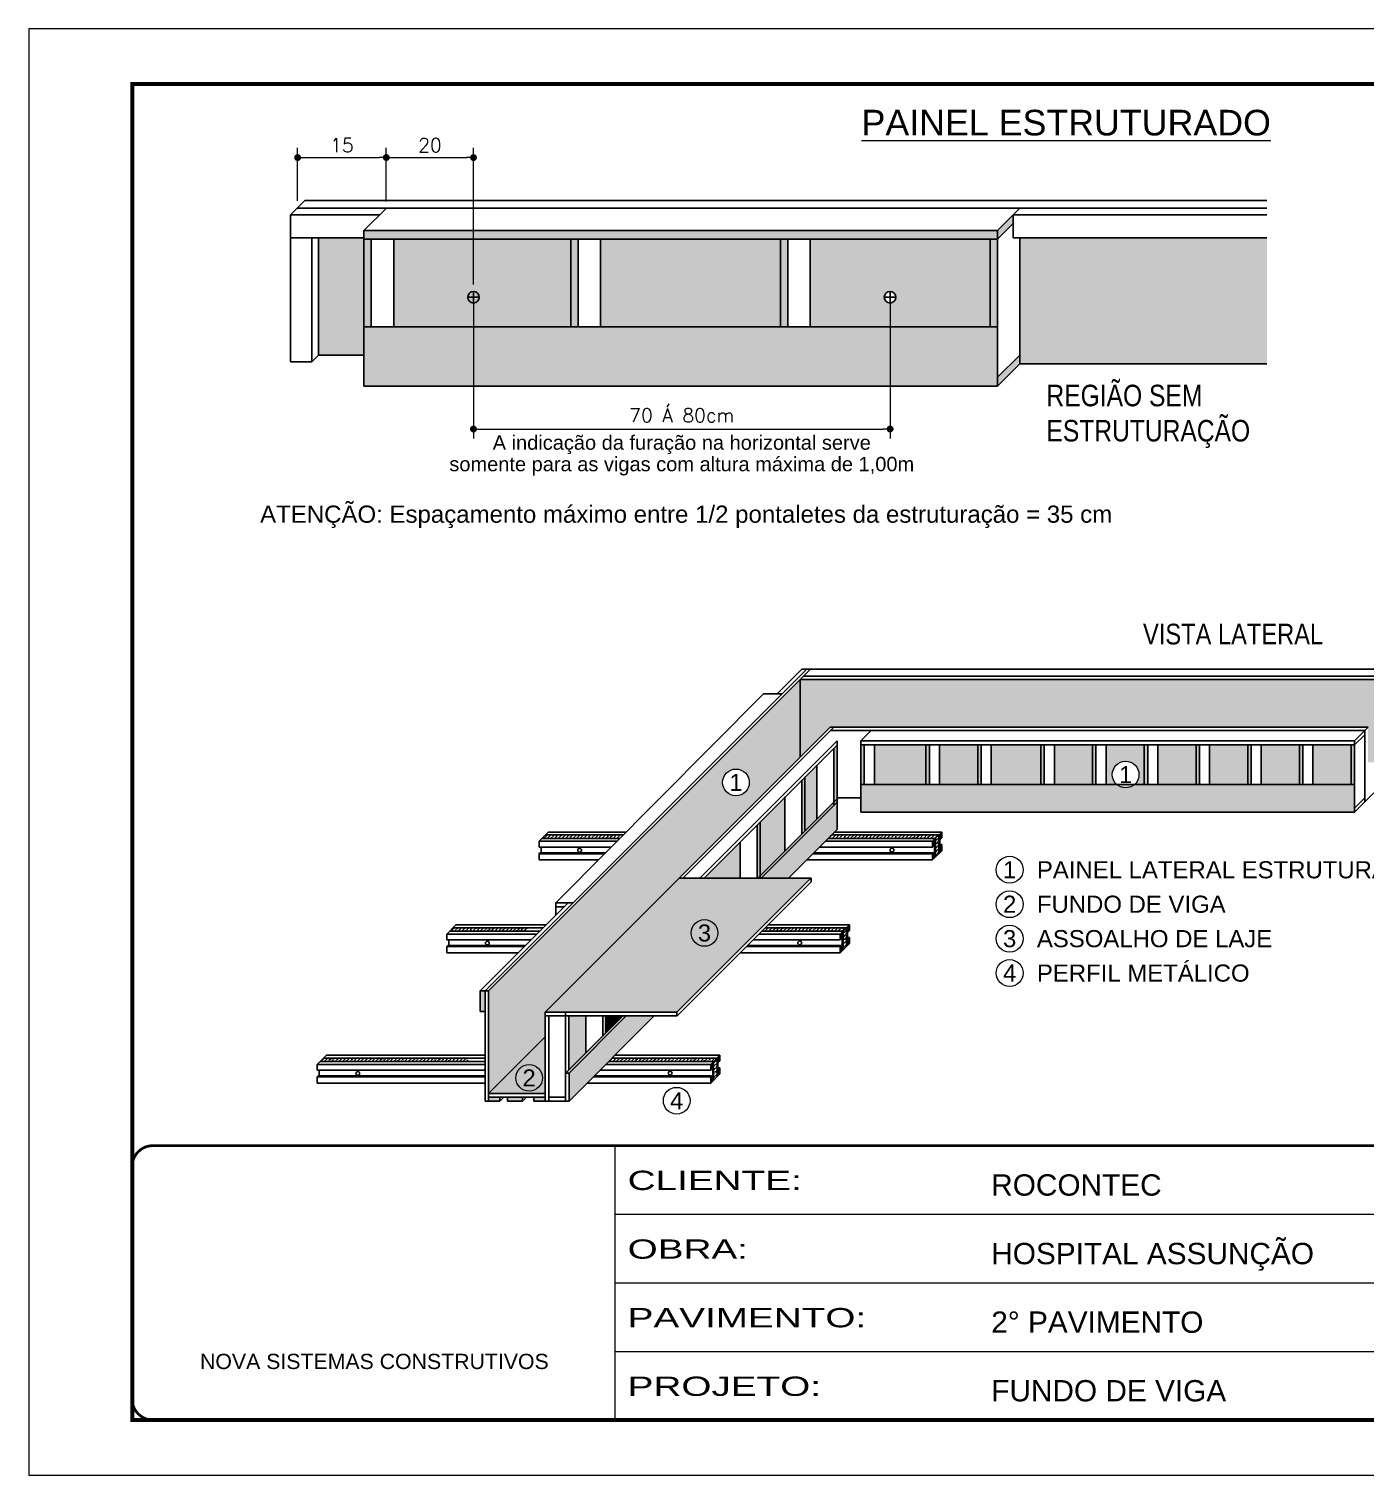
# Model space of a CAD drawing. Extents: x 567194 to 573448, y 6745 to 10093.
# Drawn here: x 571949 to 572919, y 9043 to 10093 of the extents above; entities that cross this region are included whole.
import ezdxf
from ezdxf.enums import TextEntityAlignment as Align

# ---------------------------------------------------------------- set-up
doc = ezdxf.new("R2010")
doc.units = 0
doc.linetypes.add('CONTINUO', pattern=[0])
doc.linetypes.add('DASHED', pattern=[0.75, 0.5, -0.25])
doc.layers.get('0').update_dxf_attribs({"linetype": 'CONTINUOUS'})
doc.layers.get('DEFPOINTS').update_dxf_attribs({"linetype": 'CONTINUOUS'})
for name, color, linetype, lineweight in [('CARIMBO', 255, 'CONTINUOUS', 9), ('Demarcação 1', 251, 'CONTINUOUS', 9), ('Folhas', 255, 'CONTINUOUS', 9), ('SARRAFO DE PRESSAO', 251, 'DASHED', 9)]:
    doc.layers.add(name, color=color, linetype=linetype, lineweight=lineweight)
doc.layers.add('COTA', color=241, linetype='CONTINUOUS')
doc.layers.add('Demarcação 2', color=7, linetype='CONTINUOUS', lineweight=9, true_color=0xe0e0e0)
doc.styles.add('ARIAL', font='arial.ttf')
doc.styles.add('CESAR1', font='arial.ttf', dxfattribs={"oblique": 15})
doc.styles.get("Standard").update_dxf_attribs({"font": 'ROMANS.SHX'})
doc.styles.add('Tecnologia', font='')
doc.styles.add('texto', font='ARIALN.TTF')
doc.styles.get('Tecnologia').set_extended_font_data('Forgotten Futurist')
doc.dimstyles.new('1x', dxfattribs={"dimtxt": 10, "dimasz": 5, "dimexe": 7, "dimexo": 5, "dimgap": 4, "dimtad": 1, "dimdec": 1, "dimdsep": 46, "dimtxsty": 'Standard', "dimblk": 'DOT', "dimcen": 0.09, "dimclrd": 4, "dimclre": 4, "dimclrt": 2, "dimadec": 0, "dimazin": 2, "dimtfac": 1, "dimtdec": 1, "dimtmove": 0, "dimatfit": 3, "dimldrblk": 'DOT', "dimfxl": 1, "dimtolj": 1, "dimtzin": 0, "dimlwd": 9, "dimlwe": 9, "dimarcsym": 0})
pattern_1 = [(45, (569741.7129, 57731.8882), (0.99436891, 3.64601934), [4.6875, -0.9375, 0, -0.9375])]

# ---------------------------------------------------------------- blocks, each defined once
blk = doc.blocks.new('9999999999')
at = {"color": 30, "linetype": 'CONTINUO'}
for p, q in [((98564.6, 34230.2), (98564.6, 34429.4)), ((98564.6, 34379.6), (99584, 34379.6)), ((98564.6, 34329.8), (99488, 34329.8)), ((98564.6, 34280), (99488, 34280))]:
    blk.add_line(p, q, dxfattribs=at)
at = {"color": 30, "linetype": 'CONTINUO', "const_width": 2}
blk.add_lwpolyline([(99584, 34230.2), (99584, 34414.4, 0.414214), (99569, 34429.4), (98229, 34429.4, 0.414214), (98214, 34414.4), (98214, 34245.2, 0.414214), (98229, 34230.2), (99584, 34230.2)], format="xyb", dxfattribs=at)
at = {"layer": 'Folhas'}
blk.add_lwpolyline([(98139, 34190.2), (99624, 34190.2), (99624, 35240.2), (98139, 35240.2)], close=True, dxfattribs=at)
at = {"layer": 'Folhas', "color": 30, "const_width": 3}
blk.add_lwpolyline([(98214, 34230.2), (99584, 34230.2), (99584, 35200.2), (98214, 35200.2)], close=True, dxfattribs=at)
at = {"color": 7, "linetype": 'Continuous', "ltscale": 5, "style": 'ARIAL'}
for s, height, p in [('ROCONTEC', 15.48, (98837.7, 34393.1)), ('HOSPITAL ASSUNÇÃO', 15.483, (98837.7, 34343.3)), ('2° PAVIMENTO', 15.483, (98837.7, 34293.5)), ('NOVA SISTEMAS CONSTRUTIVOS', 11.059, (98263.2, 34267.2)), ('FUNDO DE VIGA', 15.483, (98837.7, 34243.7))]:
    blk.add_text(s, height=height, dxfattribs=at).set_placement(p)
at = {"layer": 'Folhas', "color": 7, "style": 'Tecnologia', "width": 1.5}
for s, p in [('CLIENTE:', (98573.7, 34397.2)), ('OBRA:', (98573.7, 34347.3)), ('PAVIMENTO:', (98573.7, 34297.5)), ('PROJETO:', (98573.7, 34247.7))]:
    blk.add_text(s, height=14, dxfattribs=at).set_placement(p)
blk = doc.blocks.new('_Dot')
at = {"color": 0, "linetype": 'ByBlock', "lineweight": -2}
blk.add_line((-0.5, 0), (-1, 0), dxfattribs=at)
at = {"color": 0, "linetype": 'ByBlock', "const_width": 0.5}
blk.add_lwpolyline([(-0.25, 0, 1), (0.25, 0, 1)], format="xyb", close=True, dxfattribs=at)
blk = doc.blocks.new('*D9')
at = {"layer": 'COTA', "color": 4, "lineweight": 9, "transparency": 16777216}
for p, q in [((572144.3, 9967.8), (572144.3, 10006.2)), ((572149.3, 9999.2), (572203.7, 9999.2)), ((572208.7, 9967.4), (572208.7, 10006.2))]:
    blk.add_line(p, q, dxfattribs=at)
at = {"layer": 'DEFPOINTS', "color": 0, "transparency": 16777216}
for p in [(572208.7, 9999.2), (572144.3, 9962.8), (572208.7, 9962.4)]:
    blk.add_point(p, dxfattribs=at)
at = {"layer": 'COTA', "color": 4, "lineweight": 9, "transparency": 16777216, "xscale": 5, "yscale": 5, "zscale": 5, "rotation": 180}
blk.add_blockref('_Dot', (572144.3, 9999.2), dxfattribs=at)
at = {"layer": 'COTA', "color": 4, "lineweight": 9, "transparency": 16777216, "xscale": 5, "yscale": 5, "zscale": 5}
blk.add_blockref('_Dot', (572208.7, 9999.2), dxfattribs=at)
at = {"layer": 'COTA', "color": 2, "transparency": 16777216, "insert": (572176.5, 10008.2), "char_height": 10, "attachment_point": 5}
blk.add_mtext('\\A1;15', dxfattribs=at)
blk = doc.blocks.new('*D10')
at = {"layer": 'COTA', "color": 4, "lineweight": 9, "transparency": 16777216}
for p, q in [((572208.7, 9967.4), (572208.7, 10006.2)), ((572213.7, 9999.2), (572267, 9999.2)), ((572272, 9907), (572272, 10006.2))]:
    blk.add_line(p, q, dxfattribs=at)
at = {"layer": 'DEFPOINTS', "color": 0, "transparency": 16777216}
for p in [(572272, 9999.2), (572208.7, 9962.4), (572272, 9902)]:
    blk.add_point(p, dxfattribs=at)
at = {"layer": 'COTA', "color": 4, "lineweight": 9, "transparency": 16777216, "xscale": 5, "yscale": 5, "zscale": 5, "rotation": 180}
blk.add_blockref('_Dot', (572208.7, 9999.2), dxfattribs=at)
at = {"layer": 'COTA', "color": 4, "lineweight": 9, "transparency": 16777216, "xscale": 5, "yscale": 5, "zscale": 5}
blk.add_blockref('_Dot', (572272, 9999.2), dxfattribs=at)
at = {"layer": 'COTA', "color": 2, "transparency": 16777216, "insert": (572240.4, 10008.2), "char_height": 10, "attachment_point": 5}
blk.add_mtext('\\A1;20', dxfattribs=at)
blk = doc.blocks.new('*D11')
at = {"layer": 'COTA', "color": 4, "lineweight": 9, "transparency": 16777216}
for p, q in [((572272, 9897), (572272, 9795.1)), ((572574.5, 9897), (572574.5, 9795.1)), ((572277, 9802.1), (572569.5, 9802.1))]:
    blk.add_line(p, q, dxfattribs=at)
at = {"layer": 'DEFPOINTS', "color": 0, "transparency": 16777216}
for p in [(572272, 9902), (572574.5, 9902), (572574.5, 9802.1)]:
    blk.add_point(p, dxfattribs=at)
at = {"layer": 'COTA', "color": 4, "lineweight": 9, "transparency": 16777216, "xscale": 5, "yscale": 5, "zscale": 5, "rotation": 180}
blk.add_blockref('_Dot', (572272, 9802.1), dxfattribs=at)
at = {"layer": 'COTA', "color": 4, "lineweight": 9, "transparency": 16777216, "xscale": 5, "yscale": 5, "zscale": 5}
blk.add_blockref('_Dot', (572574.5, 9802.1), dxfattribs=at)
at = {"layer": 'COTA', "color": 2, "transparency": 16777216, "insert": (572423.2, 9812.1), "char_height": 10, "attachment_point": 5}
blk.add_mtext('\\A1;70 Á 80cm', dxfattribs=at)

msp = doc.modelspace()

# ---------------------------------------------------------------- hatches: boundary and pattern name
for points in [[(572663.9, 9951.22), (572663.9, 9957.59), (572652.55, 9946.34), (572652.55, 9939.96)], [(572494.95, 9876.25), (572500.28, 9876.25), (572500.28, 9939.96), (572494.95, 9939.96)], [(572280.41, 9394.08), (572276.75, 9394.08), (572276.75, 9379.22), (572280.41, 9379.22)]]:
    msp.add_hatch(color=256).paths.add_polyline_path(points)
at = {"linetype": 'ByBlock', "ltscale": 2}
for points in [[(572652.55, 9946.34), (572192.5, 9946.34), (572192.5, 9939.96), (572652.55, 9939.96)], [(572192.38, 9876.25), (572197.71, 9876.25), (572197.71, 9939.85), (572192.39, 9939.85)], [(572342.57, 9876.25), (572347.89, 9876.25), (572347.89, 9939.85), (572342.57, 9939.85)], [(572533.52, 9528.76), (572535.87, 9531.11), (572535.87, 9572.55), (572533.52, 9570.2)], [(572553.17, 9543.99), (572555.61, 9543.99), (572555.61, 9572.71), (572553.17, 9572.71)], [(572600.44, 9543.99), (572602.88, 9543.99), (572602.88, 9572.71), (572600.44, 9572.71)], [(572637.98, 9543.99), (572640.42, 9543.99), (572640.42, 9572.71), (572637.98, 9572.71)], [(572683.91, 9543.99), (572686.35, 9543.99), (572686.35, 9572.71), (572683.91, 9572.71)], [(572721.44, 9543.99), (572723.88, 9543.99), (572723.88, 9572.71), (572721.44, 9572.71)], [(572758.98, 9543.99), (572761.42, 9543.99), (572761.42, 9572.71), (572758.98, 9572.71)], [(572796.51, 9543.99), (572798.95, 9543.99), (572798.95, 9572.71), (572796.51, 9572.71)], [(572834.04, 9543.99), (572836.48, 9543.99), (572836.48, 9572.71), (572834.04, 9572.71)], [(572871.58, 9543.99), (572874.02, 9543.99), (572874.02, 9572.71), (572871.58, 9572.71)], [(572909.11, 9543.99), (572911.55, 9543.99), (572911.55, 9572.71), (572909.11, 9572.71)], [(572510.18, 9507.9), (572512.53, 9510.25), (572512.53, 9549.54), (572510.18, 9547.19)], [(572533.62, 9528.86), (572533.62, 9531.34), (572480.23, 9477.95), (572480.23, 9476.06), (572480.82, 9476.06)], [(572480.12, 9516.8), (572477.77, 9514.45), (572477.77, 9475.95), (572480.12, 9475.95)], [(572382.96, 9375.93), (572380.39, 9375.93), (572338.93, 9334.47), (572341.5, 9334.47)], [(572365.75, 9361.28), (572368.1, 9363.64), (572368.1, 9375.82), (572365.75, 9375.82)]]:
    msp.add_hatch(color=256, dxfattribs=at).paths.add_polyline_path(points)
h = msp.add_hatch(color=256)
h.paths.add_polyline_path([(572652.55, 9839.71), (572652.55, 9833.33), (572668.78, 9849.42), (572668.78, 9855.8)])
h.paths.add_polyline_path([(572647.23, 9876.25), (572652.55, 9876.25), (572652.55, 9939.96), (572647.23, 9939.96)])
at = {"linetype": 'Continuous', "ltscale": 1.5}
h = msp.add_hatch(dxfattribs=at)
h.set_pattern_fill('ANSI36', color=256, scale=15, style=0)
h.set_pattern_definition(pattern_1)
h.paths.add_polyline_path([(572324.18, 9507.38), (572321.68, 9504.87), (572378.24, 9504.87), (572380.73, 9507.38)])
h = msp.add_hatch(dxfattribs=at)
h.set_pattern_fill('ANSI36', color=256, scale=15, style=0)
h.set_pattern_definition(pattern_1)
h.paths.add_polyline_path([(572609.87, 9507.38), (572532.14, 9507.38), (572529.63, 9504.87), (572607.36, 9504.87)])
h.paths.add_polyline_path([(572609.87, 9507.38), (572607.36, 9504.87), (572607.36, 9491.26), (572609.87, 9493.77)])
h = msp.add_hatch(dxfattribs=at)
h.set_pattern_fill('ANSI36', color=256, scale=15, style=0)
h.set_pattern_definition(pattern_1)
h.paths.add_polyline_path([(572257.2, 9440.01), (572254.7, 9437.5), (572311.26, 9437.5), (572313.75, 9440.01)])
h = msp.add_hatch(dxfattribs=at)
h.set_pattern_fill('ANSI36', color=256, scale=15, style=0)
h.set_pattern_definition(pattern_1)
h.paths.add_polyline_path([(572542.89, 9440.01), (572540.38, 9437.5), (572540.38, 9423.89), (572542.89, 9426.4)])
h.paths.add_polyline_path([(572483.89, 9440.01), (572481.38, 9437.5), (572540.38, 9437.5), (572542.89, 9440.01)])
h = msp.add_hatch(dxfattribs=at)
h.set_pattern_fill('ANSI36', color=256, scale=15, style=0)
h.set_pattern_definition(pattern_1)
h.paths.add_polyline_path([(572163.13, 9345.39), (572160.62, 9342.88), (572268.09, 9342.88), (572268.09, 9345.39)])
h = msp.add_hatch(dxfattribs=at)
h.set_pattern_fill('ANSI36', color=256, scale=15, style=0)
h.set_pattern_definition(pattern_1)
h.paths.add_polyline_path([(572448.82, 9345.39), (572446.31, 9342.88), (572446.31, 9329.27), (572448.82, 9331.77)])
h.paths.add_polyline_path([(572372.71, 9345.39), (572370.21, 9342.88), (572446.31, 9342.88), (572448.82, 9345.39)])
at = {"linetype": 'ByBlock', "ltscale": 2}
h = msp.add_hatch(color=256, dxfattribs=at)
h.paths.add_polyline_path([(572291.2, 9317.09), (572282.98, 9317.09), (572282.98, 9314.17), (572291.2, 9314.17)])
h.paths.add_polyline_path([(572307.5, 9317.09), (572296.71, 9317.09), (572296.71, 9314.17), (572307.5, 9314.17)])
h.paths.add_polyline_path([(572324.05, 9317.09), (572315.83, 9317.09), (572315.83, 9314.17), (572324.05, 9314.17)])
at = {"layer": 'Demarcação 1'}
h = msp.add_hatch(color=256, dxfattribs=at)
h.paths.add_polyline_path([(572302.71, 9330.99, 1), (572322.07, 9330.99, 1)], flags=17)
h.paths.add_polyline_path([(572324.05, 9378.69), (572509.09, 9563.74), (572509.09, 9620.2), (572509.09, 9620.2), (572282.98, 9394.09), (572282.98, 9319.66), (572324.05, 9360.73)])
h.paths.add_polyline_path([(572452.9, 9545.53, -1), (572472.26, 9545.53, -1)], flags=16)
h.paths.add_polyline_path([(572304.51, 9321.74), (572320.27, 9321.74), (572320.27, 9340.29), (572304.51, 9340.29)], flags=24)
h.paths.add_polyline_path([(572454.7, 9536.27), (572470.46, 9536.27), (572470.46, 9554.83), (572454.7, 9554.83)], flags=24)
msp.add_hatch(color=256, dxfattribs=at).paths.add_polyline_path([(572509.09, 9563.74), (572531.03, 9585.67), (572921.59, 9585.67), (572921.59, 9560.05), (572940.81, 9560.05), (572940.81, 9620.2), (572509.09, 9620.2)])
h = msp.add_hatch(color=256, dxfattribs=at)
h.paths.add_polyline_path([(572282.98, 9319.66), (572324.05, 9319.66), (572324.05, 9360.73)])
h.paths.add_polyline_path([(572302.71, 9330.99, -1), (572322.07, 9330.99, -1)], flags=16)
h.paths.add_polyline_path([(572304.51, 9321.74), (572320.27, 9321.74), (572320.27, 9340.29), (572304.51, 9340.29)], flags=24)
at = {"layer": 'Demarcação 2'}
for points in [[(572192.5, 9939.96), (572192.5, 9939.96), (572192.5, 9939.96), (572192.5, 9941.02), (572159.5, 9941.02), (572159.5, 9855.8), (572192.5, 9855.8)], [(572214.05, 9876.25), (572342.68, 9876.25), (572342.68, 9939.96), (572214.05, 9939.96)], [(572364.23, 9876.25), (572494.95, 9876.25), (572494.95, 9939.96), (572364.23, 9939.96)], [(572668.78, 9941.02), (572668.78, 9849.42), (572848.05, 9849.42), (572848.05, 9941.02)], [(572652.55, 9876.25), (572192.5, 9876.25), (572192.5, 9839.71), (572192.5, 9833.33), (572652.55, 9833.33)], [(572563.14, 9543.99), (572600.55, 9543.99), (572600.55, 9572.82), (572563.14, 9572.82)], [(572610.42, 9543.99), (572638.08, 9543.99), (572638.08, 9572.82), (572610.42, 9572.82)], [(572647.95, 9543.99), (572684.02, 9543.99), (572684.02, 9572.82), (572647.95, 9572.82)], [(572693.88, 9543.99), (572721.55, 9543.99), (572721.55, 9572.82), (572693.88, 9572.82)], [(572768.95, 9543.99), (572796.62, 9543.99), (572796.62, 9572.82), (572768.95, 9572.82)], [(572806.48, 9543.99), (572834.15, 9543.99), (572834.15, 9572.82), (572806.48, 9572.82)], [(572844.02, 9543.99), (572871.68, 9543.99), (572871.68, 9572.82), (572844.02, 9572.82)], [(572881.55, 9543.99), (572909.22, 9543.99), (572909.22, 9572.82), (572881.55, 9572.82)], [(572512.64, 9510.35), (572521.3, 9519.02), (572521.3, 9557.98), (572512.64, 9549.32)], [(572480.23, 9477.95), (572497.97, 9495.68), (572497.97, 9534.64), (572480.23, 9516.91)], [(572911.66, 9543.99), (572751.99, 9543.99, -0.3830345), (572739.06, 9543.99), (572553.27, 9543.99), (572553.27, 9523.99), (572911.66, 9523.99)], [(572535.98, 9514.14), (572535.98, 9531.22), (572480.82, 9476.06), (572500.82, 9476.06), (572535.97, 9511.21)], [(572439.38, 9476.06), (572465.56, 9476.06), (572465.56, 9502.23)], [(572341.29, 9336.82), (572353.53, 9349.07), (572353.53, 9375.93), (572341.29, 9375.93)], [(572403.26, 9375.93), (572397.77, 9375.93), (572382.96, 9375.93), (572341.5, 9334.47), (572341.5, 9314.17)], [(572368.21, 9363.74), (572380.39, 9375.93), (572368.21, 9375.93)]]:
    msp.add_hatch(color=256, dxfattribs=at).paths.add_polyline_path(points)
h = msp.add_hatch(color=256, dxfattribs=at)
h.paths.add_polyline_path([(572570.27, 9897.78, -1), (572578.64, 9897.78, -1)], flags=16)
h.paths.add_polyline_path([(572516.5, 9876.25), (572647.23, 9876.25), (572647.23, 9939.96), (572516.5, 9939.96)])
h = msp.add_hatch(color=256, dxfattribs=at)
h.paths.add_polyline_path([(572755.2, 9551.19, -1), (572735.84, 9551.19, -1)], flags=16)
h.paths.add_polyline_path([(572737.64, 9541.94), (572753.4, 9541.94), (572753.4, 9560.5), (572737.64, 9560.5)], flags=24)
h.paths.add_polyline_path([(572731.42, 9543.99), (572759.08, 9543.99), (572759.08, 9572.82), (572731.42, 9572.82)])
h = msp.add_hatch(color=256, dxfattribs=at)
h.paths.add_polyline_path([(572324.05, 9378.69), (572326.61, 9378.69), (572338.93, 9378.69), (572419.69, 9378.69), (572517.05, 9476.06), (572421.41, 9476.06)])
h.paths.add_polyline_path([(572431.79, 9426.68), (572447.65, 9426.68), (572447.65, 9445.56), (572431.79, 9445.56)], flags=24)

# ---------------------------------------------------------------- linework, layer by layer
at = {"linetype": 'ByBlock', "ltscale": 2}
for p, q in [((572139.07, 9957.59), (572149.51, 9968.04)), ((572139.07, 9957.59), (572139.07, 9941.02)), ((572208.72, 9962.43), (572192.5, 9946.34)), ((572668.78, 9962.43), (572652.55, 9946.34)), ((572663.9, 9941.02), (572663.9, 9957.59)), ((572192.5, 9946.34), (572652.55, 9946.34)), ((572192.5, 9939.96), (572192.5, 9946.34)), ((572663.9, 9951.22), (572652.55, 9939.96)), ((572652.55, 9946.34), (572652.55, 9833.33)), ((572139.07, 9941.02), (572139.07, 9850.97)), ((572154.67, 9941.02), (572154.67, 9850.97)), ((572159.5, 9941.02), (572159.5, 9855.8)), ((572192.5, 9939.96), (572192.5, 9833.33)), ((572192.5, 9939.96), (572192.5, 9839.71)), ((572192.5, 9939.96), (572652.55, 9939.96)), ((572197.82, 9939.96), (572197.82, 9876.25)), ((572214.05, 9876.25), (572214.05, 9939.96)), ((572342.68, 9939.96), (572342.68, 9876.25)), ((572348, 9939.96), (572348, 9876.25)), ((572364.23, 9876.25), (572364.23, 9939.96)), ((572494.95, 9939.96), (572494.95, 9876.25)), ((572500.28, 9939.96), (572500.28, 9876.25)), ((572516.5, 9876.25), (572516.5, 9939.96)), ((572647.23, 9939.96), (572647.23, 9876.25)), ((572668.78, 9849.42), (572668.78, 9941.02)), ((572154.67, 9850.97), (572159.5, 9855.8)), ((572192.5, 9855.8), (572159.5, 9855.8)), ((572192.5, 9855.8), (572159.5, 9855.8)), ((572668.78, 9855.8), (572652.55, 9839.71)), ((572668.78, 9849.42), (572652.55, 9833.33)), ((572423.98, 9476.06), (572533.59, 9585.67)), ((572560.7, 9583.1), (572553.27, 9575.74)), ((572919.08, 9583.1), (572911.66, 9575.74)), ((572919.08, 9580.18), (572911.66, 9572.82)), ((572919.08, 9583.1), (572921.59, 9585.67)), ((572919.08, 9583.1), (572919.08, 9531.36)), ((572533.62, 9528.86), (572533.62, 9570.3)), ((572535.98, 9514.14), (572535.98, 9572.66)), ((572553.27, 9575.74), (572911.66, 9575.74)), ((572553.27, 9572.82), (572553.27, 9575.74)), ((572553.27, 9572.82), (572911.66, 9572.82)), ((572553.27, 9572.82), (572553.27, 9523.99)), ((572553.27, 9572.82), (572553.27, 9543.99)), ((572555.71, 9572.82), (572555.71, 9543.99)), ((572563.14, 9543.99), (572563.14, 9572.82)), ((572600.55, 9572.82), (572600.55, 9543.99)), ((572602.99, 9572.82), (572602.99, 9543.99)), ((572610.42, 9543.99), (572610.42, 9572.82)), ((572638.08, 9572.82), (572638.08, 9543.99)), ((572640.52, 9572.82), (572640.52, 9543.99)), ((572647.95, 9543.99), (572647.95, 9572.82)), ((572684.02, 9572.82), (572684.02, 9543.99)), ((572686.46, 9572.82), (572686.46, 9543.99)), ((572693.88, 9543.99), (572693.88, 9572.82)), ((572721.55, 9572.82), (572721.55, 9543.99)), ((572723.99, 9572.82), (572723.99, 9543.99)), ((572731.42, 9543.99), (572731.42, 9572.82)), ((572759.08, 9572.82), (572759.08, 9543.99)), ((572761.52, 9572.82), (572761.52, 9543.99)), ((572768.95, 9543.99), (572768.95, 9572.82)), ((572796.62, 9572.82), (572796.62, 9543.99)), ((572799.06, 9572.82), (572799.06, 9543.99)), ((572806.48, 9543.99), (572806.48, 9572.82)), ((572834.15, 9572.82), (572834.15, 9543.99)), ((572836.59, 9572.82), (572836.59, 9543.99)), ((572844.02, 9543.99), (572844.02, 9572.82)), ((572871.68, 9572.82), (572871.68, 9543.99)), ((572874.12, 9572.82), (572874.12, 9543.99)), ((572881.55, 9543.99), (572881.55, 9572.82)), ((572909.22, 9572.82), (572909.22, 9543.99)), ((572911.66, 9575.74), (572911.66, 9572.82)), ((572911.66, 9572.82), (572911.66, 9523.99)), ((572521.3, 9519.02), (572521.3, 9557.98)), ((572510.29, 9508), (572510.29, 9547.3)), ((572512.64, 9510.35), (572512.64, 9549.65)), ((572497.97, 9495.68), (572497.97, 9534.98)), ((572553.27, 9534.28), (572535.98, 9534.28)), ((572919.08, 9534.28), (572911.66, 9526.91)), ((572925.64, 9537.86), (572915.26, 9527.57)), ((572535.98, 9533.69), (572478.34, 9476.06)), ((572919.08, 9531.36), (572911.66, 9523.99)), ((572921.59, 9533.85), (572919.08, 9531.36)), ((572477.88, 9476.06), (572477.88, 9514.55)), ((572480.23, 9476.06), (572480.23, 9516.91)), ((572535.98, 9514.14), (572535.97, 9511.21)), ((572319.61, 9502.8), (572319.61, 9498.61)), ((572319.61, 9502.8), (572362.85, 9502.8)), ((572319.61, 9502.8), (572376.18, 9502.8)), ((572321.68, 9504.87), (572378.24, 9504.87)), ((572324.18, 9507.38), (572380.73, 9507.38)), ((572326.25, 9509.45), (572382.79, 9509.45)), ((572527.56, 9502.8), (572605.3, 9502.8)), ((572529.63, 9504.87), (572607.36, 9504.87)), ((572532.14, 9507.38), (572609.87, 9507.38)), ((572534.21, 9509.45), (572611.94, 9509.45)), ((572605.3, 9502.8), (572605.3, 9498.61)), ((572605.93, 9502.53), (572605.93, 9499.25)), ((572606.74, 9503.33), (572606.74, 9491.41)), ((572607.36, 9504.87), (572607.36, 9491.26)), ((572609.87, 9507.38), (572609.87, 9493.77)), ((572610.49, 9507.09), (572610.49, 9495.16)), ((572610.49, 9504.63), (572611.31, 9504.63)), ((572611.31, 9507.91), (572611.31, 9504.63)), ((572319.61, 9498.61), (572372.02, 9498.61)), ((572319.61, 9493.74), (572367.17, 9493.74)), ((572320.25, 9494.38), (572367.81, 9494.38)), ((572321.05, 9498.61), (572321.05, 9494.38)), ((572518.5, 9493.74), (572605.3, 9493.74)), ((572519.14, 9494.38), (572605.93, 9494.38)), ((572523.37, 9498.61), (572605.3, 9498.61)), ((572610.49, 9500.38), (572611.94, 9500.38)), ((572610.49, 9499.76), (572611.31, 9499.76)), ((572610.49, 9495.98), (572611.31, 9495.98)), ((572611.31, 9499.76), (572611.31, 9495.98)), ((572319.61, 9489.19), (572349.32, 9489.19)), ((572319.61, 9489.19), (572362.65, 9489.19)), ((572513.95, 9489.19), (572605.3, 9489.19)), ((572605.93, 9491.41), (572606.74, 9491.41)), ((572517.17, 9476.06), (572517.17, 9473.29)), ((572331.75, 9449.09), (572331.75, 9458.11)), ((572331.75, 9455.19), (572337.85, 9455.19)), ((572257.2, 9440.01), (572322.67, 9440.01)), ((572259.27, 9442.08), (572324.74, 9442.08)), ((572483.87, 9440.01), (572542.89, 9440.01)), ((572485.94, 9442.08), (572544.96, 9442.08)), ((572542.89, 9440.01), (572542.89, 9426.4)), ((572543.52, 9439.72), (572543.52, 9427.79)), ((572544.33, 9440.54), (572544.33, 9437.26)), ((572252.63, 9435.43), (572295.87, 9435.43)), ((572252.63, 9435.43), (572318.09, 9435.43)), ((572252.63, 9435.43), (572252.63, 9431.24)), ((572252.63, 9431.24), (572313.9, 9431.24)), ((572254.07, 9431.24), (572254.07, 9427.01)), ((572254.7, 9437.5), (572320.16, 9437.5)), ((572475.1, 9431.24), (572538.32, 9431.24)), ((572479.29, 9435.43), (572538.32, 9435.43)), ((572481.36, 9437.5), (572540.38, 9437.5)), ((572538.32, 9435.43), (572538.32, 9431.24)), ((572538.95, 9435.16), (572538.95, 9431.88)), ((572539.76, 9435.96), (572539.76, 9424.04)), ((572540.38, 9437.5), (572540.38, 9423.89)), ((572543.52, 9437.26), (572544.33, 9437.26)), ((572543.52, 9433.01), (572544.96, 9433.01)), ((572543.52, 9432.39), (572544.33, 9432.39)), ((572544.33, 9432.39), (572544.33, 9428.61)), ((572252.63, 9426.37), (572309.03, 9426.37)), ((572252.63, 9421.82), (572282.34, 9421.82)), ((572252.63, 9421.82), (572304.48, 9421.82)), ((572253.27, 9427.01), (572309.67, 9427.01)), ((572465.68, 9421.82), (572538.32, 9421.82)), ((572470.23, 9426.37), (572538.32, 9426.37)), ((572470.87, 9427.01), (572538.95, 9427.01)), ((572538.95, 9424.04), (572539.76, 9424.04)), ((572543.52, 9428.61), (572544.33, 9428.61)), ((572276.75, 9379.22), (572276.75, 9394.08)), ((572280.41, 9394.09), (572282.98, 9394.09)), ((572276.75, 9379.22), (572280.41, 9379.22)), ((572324.05, 9378.69), (572326.61, 9378.69)), ((572419.69, 9378.69), (572419.69, 9375.93)), ((572329.83, 9375.93), (572397.77, 9375.93)), ((572338.93, 9317.09), (572338.93, 9375.93)), ((572341.29, 9336.82), (572341.29, 9375.79)), ((572353.53, 9349.07), (572353.53, 9375.93)), ((572365.85, 9361.39), (572365.85, 9375.93)), ((572368.21, 9363.74), (572368.21, 9375.93)), ((572163.13, 9345.39), (572280.41, 9345.39)), ((572165.2, 9347.45), (572280.41, 9347.45)), ((572372.71, 9345.39), (572448.82, 9345.39)), ((572374.78, 9347.45), (572450.89, 9347.45)), ((572448.82, 9345.39), (572448.82, 9331.77)), ((572449.44, 9345.09), (572449.44, 9333.17)), ((572450.26, 9345.91), (572450.26, 9342.64)), ((572158.55, 9340.81), (572254.76, 9340.81)), ((572158.55, 9340.81), (572280.41, 9340.81)), ((572158.55, 9340.81), (572158.55, 9336.62)), ((572158.55, 9336.62), (572280.41, 9336.62)), ((572160, 9336.62), (572160, 9332.39)), ((572160.62, 9342.88), (572280.41, 9342.88)), ((572363.95, 9336.62), (572444.24, 9336.62)), ((572368.14, 9340.81), (572444.24, 9340.81)), ((572370.21, 9342.88), (572446.31, 9342.88)), ((572444.24, 9340.81), (572444.24, 9336.62)), ((572444.88, 9340.53), (572444.88, 9337.26)), ((572445.69, 9341.34), (572445.69, 9329.42)), ((572446.31, 9342.88), (572446.31, 9329.27)), ((572449.44, 9342.64), (572450.26, 9342.64)), ((572449.44, 9338.39), (572450.89, 9338.39)), ((572449.44, 9337.77), (572450.26, 9337.77)), ((572450.26, 9337.77), (572450.26, 9333.99)), ((572158.55, 9331.75), (572280.41, 9331.75)), ((572158.55, 9327.2), (572254.76, 9327.2)), ((572158.55, 9327.2), (572280.41, 9327.2)), ((572159.19, 9332.39), (572280.41, 9332.39)), ((572354.53, 9327.2), (572444.24, 9327.2)), ((572359.08, 9331.75), (572444.24, 9331.75)), ((572359.71, 9332.39), (572444.88, 9332.39)), ((572444.88, 9329.42), (572445.69, 9329.42)), ((572449.44, 9333.99), (572450.26, 9333.99)), ((572338.93, 9317.09), (572338.93, 9314.17))]:
    msp.add_line(p, q, dxfattribs=at)
for p, q in [((572848.05, 9968.04), (572149.51, 9968.04)), ((572203.85, 9957.59), (572139.07, 9957.59)), ((572848.05, 9962.43), (572143.9, 9962.43)), ((572848.05, 9957.59), (572663.9, 9957.59)), ((572192.5, 9941.02), (572139.07, 9941.02)), ((572848.05, 9941.02), (572663.9, 9941.02)), ((572192.37, 9876.25), (572652.55, 9876.25)), ((572139.07, 9850.97), (572154.67, 9850.97)), ((572192.5, 9833.33), (572652.55, 9833.33)), ((572514.14, 9627.82), (572280.41, 9394.09)), ((572516.71, 9627.82), (572282.98, 9394.09)), ((572510.48, 9627.82), (572492.39, 9609.73)), ((572509.09, 9620.2), (572940.81, 9620.2)), ((572509.09, 9620.2), (572509.09, 9563.74)), ((572948.42, 9627.82), (572510.48, 9627.82)), ((572511.66, 9622.77), (572943.37, 9622.77)), ((572943.37, 9622.77), (572557.76, 9622.77)), ((572482.49, 9609.73), (572331.75, 9458.11)), ((572496.05, 9609.73), (572482.49, 9609.73)), ((572531.03, 9585.67), (572324.05, 9378.69)), ((572921.59, 9585.67), (572531.03, 9585.67)), ((572919.08, 9583.1), (572531.03, 9583.1)), ((572436.3, 9476.06), (572535.98, 9575.74)), ((572439.38, 9476.06), (572535.98, 9572.66)), ((572535.98, 9523.99), (572535.98, 9575.74)), ((572553.27, 9543.99), (572911.66, 9543.99)), ((572535.97, 9531.21), (572480.82, 9476.06)), ((572553.27, 9523.99), (572911.66, 9523.99)), ((572326.25, 9509.45), (572319.61, 9502.8)), ((572535.97, 9511.21), (572500.82, 9476.06)), ((572611.94, 9509.45), (572605.3, 9502.8)), ((572606.74, 9503.33), (572605.93, 9502.53)), ((572611.31, 9507.91), (572610.49, 9507.09)), ((572611.94, 9505.25), (572611.31, 9504.63)), ((572465.56, 9476.06), (572465.56, 9502.23)), ((572605.93, 9499.25), (572605.3, 9498.61)), ((572611.94, 9495.83), (572605.3, 9489.19)), ((572611.31, 9495.98), (572610.49, 9495.16)), ((572611.94, 9500.38), (572611.31, 9499.76)), ((572606.74, 9491.41), (572605.93, 9490.6)), ((572419.69, 9378.69), (572517.05, 9476.06)), ((572419.8, 9375.93), (572517.17, 9473.29)), ((572517.17, 9476.06), (572421.41, 9476.06)), ((572340.77, 9458.11), (572276.75, 9394.09)), ((572331.75, 9458.11), (572344.43, 9458.11)), ((572259.27, 9442.08), (572252.63, 9435.43)), ((572544.96, 9442.08), (572538.32, 9435.43)), ((572544.33, 9440.54), (572543.52, 9439.72)), ((572538.95, 9431.88), (572538.32, 9431.24)), ((572539.76, 9435.96), (572538.95, 9435.16)), ((572544.96, 9437.88), (572544.33, 9437.26)), ((572544.96, 9433.01), (572544.33, 9432.39)), ((572544.96, 9428.46), (572538.32, 9421.82)), ((572539.76, 9424.04), (572538.95, 9423.23)), ((572544.33, 9428.61), (572543.52, 9427.79)), ((572276.75, 9394.08), (572280.41, 9394.08)), ((572280.41, 9317.09), (572280.41, 9394.09)), ((572282.98, 9314.17), (572282.98, 9394.09)), ((572324.05, 9314.17), (572324.05, 9378.69)), ((572324.05, 9378.69), (572419.69, 9378.69)), ((572324.05, 9378.69), (572324.05, 9375.93)), ((572338.93, 9378.69), (572326.61, 9378.69)), ((572338.93, 9314.17), (572338.93, 9378.69)), ((572324.05, 9375.93), (572330.96, 9375.93)), ((572326.61, 9317.09), (572326.61, 9375.93)), ((572326.61, 9375.93), (572326.61, 9375.61)), ((572380.39, 9375.93), (572338.93, 9334.47)), ((572403.26, 9375.93), (572341.5, 9314.17)), ((572382.96, 9375.93), (572341.5, 9334.47)), ((572397.77, 9375.93), (572419.8, 9375.93)), ((572324.05, 9360.73), (572282.98, 9319.66)), ((572165.2, 9347.45), (572158.55, 9340.81)), ((572450.89, 9347.45), (572444.24, 9340.81)), ((572450.26, 9345.91), (572449.44, 9345.09)), ((572444.88, 9337.26), (572444.24, 9336.62)), ((572445.69, 9341.34), (572444.88, 9340.53)), ((572450.89, 9343.26), (572450.26, 9342.64)), ((572450.89, 9338.39), (572450.26, 9337.77)), ((572341.5, 9334.47), (572338.93, 9334.47)), ((572341.5, 9334.47), (572341.5, 9314.17)), ((572450.89, 9333.84), (572444.24, 9327.2)), ((572445.69, 9329.42), (572444.88, 9328.61)), ((572450.26, 9333.99), (572449.44, 9333.17)), ((572280.41, 9314.17), (572280.41, 9317.09)), ((572291.2, 9314.17), (572280.41, 9314.17)), ((572282.98, 9319.66), (572324.05, 9319.66)), ((572282.98, 9317.09), (572324.05, 9317.09)), ((572282.98, 9317.09), (572291.2, 9317.09)), ((572291.2, 9317.09), (572291.2, 9314.17)), ((572291.2, 9314.17), (572294.12, 9317.09)), ((572296.71, 9317.09), (572307.5, 9317.09)), ((572296.71, 9314.17), (572296.71, 9317.09)), ((572307.5, 9314.17), (572296.71, 9314.17)), ((572307.5, 9314.17), (572310.42, 9317.09)), ((572307.5, 9317.09), (572307.5, 9314.17)), ((572315.83, 9317.09), (572324.05, 9317.09)), ((572315.83, 9314.17), (572315.83, 9317.09)), ((572326.61, 9314.17), (572315.83, 9314.17)), ((572326.61, 9317.09), (572326.61, 9314.17)), ((572338.93, 9317.09), (572326.61, 9317.09)), ((572326.61, 9314.17), (572338.93, 9314.17)), ((572341.5, 9314.17), (572330.71, 9314.17))]:
    msp.add_line(p, q)
at = {"linetype": 'Continuous', "ltscale": 1.5}
for p, q in [((572272, 9893.6), (572272, 9901.97)), ((572574.46, 9893.6), (572574.46, 9901.97)), ((572267.82, 9897.78), (572276.19, 9897.78)), ((572570.27, 9897.78), (572578.64, 9897.78)), ((572668.78, 9849.42), (572848.05, 9849.42))]:
    msp.add_line(p, q, dxfattribs=at)
at = {"ltscale": 2}
for p, q in [((572611.94, 9509.45), (572611.94, 9505.25)), ((572320.25, 9494.38), (572319.61, 9493.74)), ((572319.61, 9493.74), (572319.61, 9489.19)), ((572605.93, 9494.38), (572605.3, 9493.74)), ((572605.3, 9493.74), (572605.3, 9489.19)), ((572605.93, 9494.38), (572605.93, 9490.6)), ((572611.94, 9500.38), (572611.94, 9495.83)), ((572544.96, 9442.08), (572544.96, 9437.88)), ((572544.96, 9433.01), (572544.96, 9428.46)), ((572253.27, 9427.01), (572252.63, 9426.37)), ((572252.63, 9426.37), (572252.63, 9421.82)), ((572538.95, 9427.01), (572538.32, 9426.37)), ((572538.32, 9426.37), (572538.32, 9421.82)), ((572538.95, 9427.01), (572538.95, 9423.23)), ((572450.89, 9347.45), (572450.89, 9343.26)), ((572450.89, 9338.39), (572450.89, 9333.84)), ((572159.19, 9332.39), (572158.55, 9331.75)), ((572158.55, 9331.75), (572158.55, 9327.2)), ((572444.88, 9332.39), (572444.24, 9331.75)), ((572444.24, 9331.75), (572444.24, 9327.2)), ((572444.88, 9332.39), (572444.88, 9328.61))]:
    msp.add_line(p, q, dxfattribs=at)
at = {"linetype": 'Continuous', "ltscale": 1.5}
for centre in [(572272, 9897.78), (572574.46, 9897.78)]:
    msp.add_circle(centre, 4.18, dxfattribs=at)
at = {"linetype": 'ByBlock', "ltscale": 2}
for centre in [(572349.06, 9496.22), (572575.84, 9496.41), (572282.08, 9428.85), (572508.86, 9429.04), (572188.01, 9334.23), (572414.79, 9334.42)]:
    msp.add_circle(centre, 1.38, dxfattribs=at)
at = {"layer": 'CARIMBO'}
for centre, radius in [((572462.58, 9545.53), 9.68), ((572745.52, 9551.19), 9.68), ((572661.31, 9482.09), 9.77), ((572661.31, 9457.09), 9.77), ((572439.72, 9436.2), 9.68), ((572661.31, 9432.09), 9.77), ((572661.31, 9407.09), 9.77), ((572312.39, 9330.99), 9.68), ((572419.53, 9314.43), 9.68)]:
    msp.add_circle(centre, radius, dxfattribs=at)

# ---------------------------------------------------------------- block references
at = {"layer": 'SARRAFO DE PRESSAO', "color": 6, "linetype": 'ByBlock'}
msp.add_blockref('9999999999', (473810.23, -25147.61), dxfattribs=at)

# ---------------------------------------------------------------- texts
at = {"layer": 'CARIMBO', "linetype": 'Continuous', "ltscale": 2, "style": 'ARIAL'}
msp.add_text('%%UPAINEL ESTRUTURADO', height=18.59, dxfattribs=at).set_placement((572702.37, 10015.27), align=Align.CENTER)
at = {"layer": 'CARIMBO', "linetype": 'Continuous', "ltscale": 2, "style": 'texto'}
for s, height, p in [('REGIÃO SEM', 15.6, (572688.03, 9818.64)), ('ESTRUTURAÇÃO', 15.6, (572688.03, 9793.08)), ('VISTA LATERAL', 15, (572758.13, 9645.71))]:
    msp.add_text(s, height=height, dxfattribs=at).set_placement(p)
at = {"layer": 'CARIMBO', "color": 2, "style": 'ARIAL'}
for s, height, p in [('A indicação da furação na horizontal serve', 10.4, (572423.23, 9792.26)), ('somente para as vigas com altura máxima de 1,00m', 10.4, (572423.23, 9776.66)), ('ATENÇÃO: Espaçamento máximo entre 1/2 pontaletes da estruturação = 35 cm  ', 12.48, (572431.25, 9740.29))]:
    msp.add_text(s, height=height, dxfattribs=at).set_placement(p, align=Align.MIDDLE_CENTER)
at = {"layer": 'CARIMBO', "style": 'ARIAL'}
for s, height, p in [('1', 12.32, (572745.52, 9551.19)), ('1', 12.32, (572462.58, 9545.53)), ('1', 12.44, (572661.31, 9482.09)), ('2', 12.44, (572661.31, 9457.09)), ('3', 12.32, (572439.72, 9436.2)), ('3', 12.44, (572661.31, 9432.09)), ('4', 12.44, (572661.31, 9407.09)), ('2', 12.32, (572312.39, 9330.99)), ('4', 12.32, (572419.53, 9314.43))]:
    msp.add_text(s, height=height, dxfattribs=at).set_placement(p, align=Align.MIDDLE_CENTER)
at = {"layer": 'CARIMBO', "style": 'CESAR1'}
for s, p in [('PAINEL LATERAL ESTRUTURADO', (572681.08, 9482.09)), ('FUNDO DE VIGA', (572681.08, 9457.09)), ('ASSOALHO DE LAJE', (572681.08, 9432.09)), ('PERFIL METÁLICO', (572681.08, 9407.09))]:
    msp.add_text(s, height=12.436, dxfattribs=at).set_placement(p, align=Align.MIDDLE_LEFT)

# ---------------------------------------------------------------- dimensions: what is measured, and where the dimension line sits
at = {"layer": 'COTA'}
for base, p1, p2, text, picture, middle in [((572208.72, 9999.24), (572144.29, 9962.81), (572208.72, 9962.43), '15', '*D9', (572176.5, 10008.24)), ((572272, 9999.24), (572208.72, 9962.43), (572272, 9901.97), '20', '*D10', (572240.36, 10008.24)), ((572574.46, 9802.13), (572272, 9901.97), (572574.46, 9901.97), '70 Á 80cm', '*D11', (572423.23, 9812.08))]:
    dim = msp.add_linear_dim(base=base, p1=p1, p2=p2, text=text, dimstyle='1x', dxfattribs=at)
    dim.commit()
    dim.dimension.update_dxf_attribs({"geometry": picture, "text_midpoint": middle})

doc.saveas('drawing.dxf')
